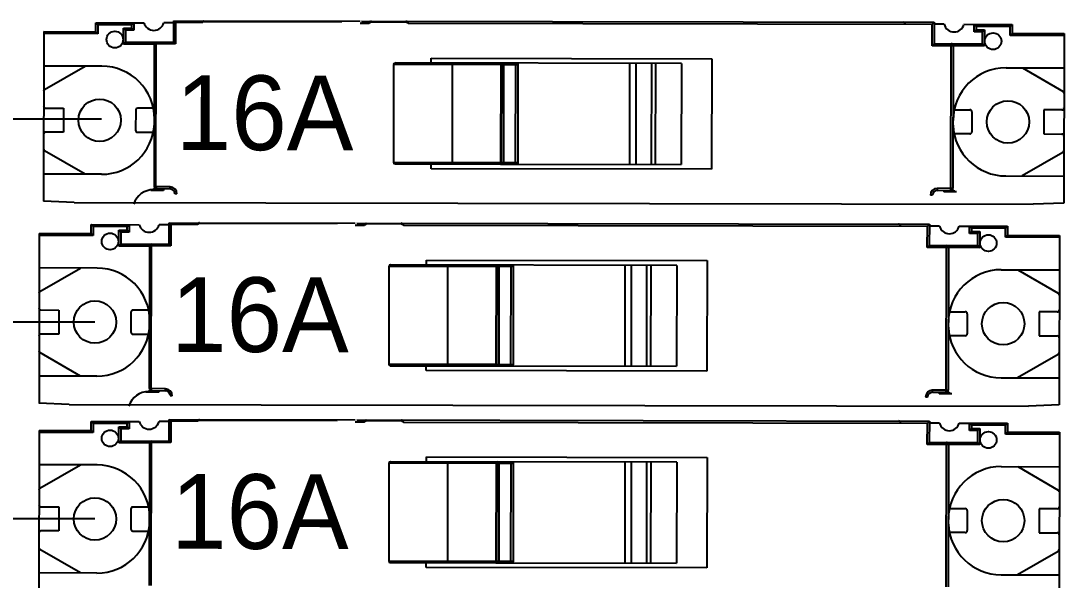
# Model space of a CAD drawing. Extents: x -4780 to 4154, y -1673 to 3208.
# Drawn here: x 3093.6 to 3275.6, y 2450.5 to 2548.1 of the extents above; entities that cross this region are included whole.
import ezdxf

# ---------------------------------------------------------------- set-up
doc = ezdxf.new("R2010")
doc.units = 0
doc.header["$MEASUREMENT"] = 0
doc.layers.add('Unifilar', color=255, linetype='Continuous')
doc.styles.add('PADRÃO', font='', dxfattribs={"height": 0.2})
doc.styles.get('PADRÃO').set_extended_font_data('AvantGarde Bk BT')

msp = doc.modelspace()

# ---------------------------------------------------------------- linework, layer by layer
at = {"color": 7, "linetype": 'Continuous'}
for p, q in [((3106.661, 2546.198), (3106.664, 2547.769)), ((3106.664, 2547.769), (3115.068, 2547.754)), ((3107.012, 2547.419), (3106.664, 2547.769)), ((3107.012, 2547.419), (3107.009, 2545.848)), ((3112.949, 2547.408), (3107.012, 2547.419)), ((3111.476, 2544.024), (3111.481, 2546.817)), ((3111.481, 2546.817), (3112.947, 2546.815)), ((3111.481, 2546.817), (3111.829, 2546.468)), ((3111.829, 2546.468), (3111.826, 2544.372)), ((3113.296, 2546.465), (3111.829, 2546.468)), ((3112.947, 2546.815), (3112.949, 2547.408)), ((3112.947, 2546.815), (3113.296, 2546.465)), ((3112.949, 2547.408), (3113.298, 2547.757)), ((3113.298, 2547.757), (3113.296, 2546.465)), ((3120.282, 2547.744), (3118.512, 2547.747)), ((3120.276, 2544.357), (3120.283, 2548.093)), ((3120.283, 2548.093), (3152.758, 2548.033)), ((3120.283, 2548.093), (3120.562, 2547.813)), ((3120.562, 2547.813), (3120.555, 2544.077)), ((3125.311, 2547.805), (3120.562, 2547.813)), ((3149.586, 2547.899), (3125.59, 2547.944)), ((3152.757, 2547.684), (3154.363, 2547.681)), ((3153.037, 2548.033), (3252.906, 2547.848)), ((3154.574, 2548.03), (3154.363, 2547.681)), ((3154.713, 2547.89), (3154.363, 2547.681)), ((3160.789, 2547.879), (3154.713, 2547.89)), ((3161.138, 2547.668), (3160.929, 2548.018)), ((3161.138, 2547.668), (3252.556, 2547.499)), ((3252.549, 2543.763), (3252.556, 2547.499)), ((3252.556, 2547.499), (3252.906, 2547.848)), ((3252.906, 2547.848), (3252.899, 2544.112)), ((3254.675, 2547.495), (3252.905, 2547.499)), ((3258.119, 2547.489), (3266.524, 2547.473)), ((3259.887, 2546.194), (3259.889, 2547.486)), ((3260.237, 2546.542), (3259.887, 2546.194)), ((3259.889, 2547.486), (3260.238, 2547.136)), ((3260.238, 2547.136), (3260.237, 2546.542)), ((3260.237, 2546.542), (3261.703, 2546.54)), ((3266.174, 2547.125), (3260.238, 2547.136)), ((3261.703, 2546.54), (3261.353, 2546.191)), ((3261.703, 2546.54), (3261.698, 2543.746)), ((3266.171, 2545.554), (3266.174, 2547.125)), ((3266.174, 2547.125), (3266.524, 2547.473)), ((3266.524, 2547.473), (3266.521, 2545.902)), ((3107.009, 2545.848), (3097.581, 2545.865)), ((3097.582, 2546.215), (3106.661, 2546.198)), ((3107.009, 2545.848), (3106.661, 2546.198)), ((3261.353, 2546.191), (3259.887, 2546.194)), ((3261.35, 2544.096), (3261.353, 2546.191)), ((3266.171, 2545.554), (3266.521, 2545.902)), ((3275.599, 2545.536), (3266.171, 2545.554)), ((3266.521, 2545.902), (3275.6, 2545.885)), ((3275.6, 2545.885), (3275.545, 2516.309)), ((3111.476, 2544.024), (3111.826, 2544.372)), ((3116.923, 2544.014), (3111.476, 2544.024)), ((3111.826, 2544.372), (3120.276, 2544.357)), ((3116.877, 2519.166), (3116.923, 2544.084)), ((3120.555, 2544.077), (3116.923, 2544.084)), ((3117.157, 2519.167), (3117.203, 2544.362)), ((3120.555, 2544.077), (3120.276, 2544.357)), ((3252.549, 2543.763), (3252.899, 2544.112)), ((3261.698, 2543.746), (3252.549, 2543.763)), ((3252.899, 2544.112), (3261.35, 2544.096)), ((3255.856, 2518.909), (3255.902, 2544.106)), ((3256.251, 2543.756), (3256.205, 2518.908)), ((3261.698, 2543.746), (3261.35, 2544.096)), ((3165.176, 2540.74), (3165.177, 2541.578)), ((3165.177, 2541.578), (3214.129, 2541.488)), ((3214.129, 2541.488), (3214.093, 2522.213)), ((3107.697, 2540.19), (3097.571, 2540.208)), ((3097.738, 2536.119), (3104.829, 2540.195)), ((3158.613, 2540.473), (3158.582, 2523.433)), ((3177.383, 2540.439), (3158.613, 2540.473)), ((3208.84, 2540.66), (3158.893, 2540.752)), ((3168.884, 2523.414), (3168.916, 2540.454)), ((3177.292, 2540.655), (3177.292, 2540.714)), ((3177.352, 2523.398), (3177.383, 2540.439)), ((3177.447, 2523.398), (3177.478, 2540.438)), ((3180.372, 2540.433), (3177.478, 2540.438)), ((3177.828, 2523.397), (3177.859, 2540.438)), ((3179.879, 2540.434), (3179.847, 2523.393)), ((3180.341, 2523.392), (3180.372, 2540.433)), ((3199.786, 2540.676), (3199.753, 2523.077)), ((3200.92, 2523.075), (3200.953, 2540.674)), ((3203.586, 2540.669), (3203.553, 2523.07)), ((3204.321, 2523.069), (3204.353, 2540.668)), ((3208.84, 2540.66), (3208.807, 2523.06)), ((3265.462, 2539.898), (3275.589, 2539.879)), ((3268.331, 2539.893), (3275.407, 2535.79)), ((3097.906, 2532.875), (3101.049, 2532.869)), ((3101.049, 2532.869), (3101.041, 2528.679)), ((3113.619, 2532.497), (3113.613, 2529.005)), ((3116.689, 2532.84), (3113.969, 2532.845)), ((3256.444, 2532.582), (3259.163, 2532.577)), ((3259.512, 2532.227), (3259.505, 2528.735)), ((3272.083, 2532.553), (3272.076, 2528.362)), ((3275.226, 2532.547), (3272.083, 2532.553)), ((3101.041, 2528.679), (3097.899, 2528.684)), ((3113.961, 2528.655), (3116.664, 2528.65)), ((3259.156, 2528.386), (3256.453, 2528.391)), ((3272.076, 2528.362), (3275.218, 2528.357)), ((3104.794, 2521.339), (3097.718, 2525.441)), ((3275.387, 2525.113), (3268.296, 2521.036)), ((3158.582, 2523.433), (3177.352, 2523.398)), ((3158.861, 2523.153), (3177.26, 2523.119)), ((3165.142, 2522.303), (3165.143, 2523.141)), ((3177.26, 2523.123), (3177.26, 2523.182)), ((3177.345, 2523.119), (3208.807, 2523.06)), ((3177.447, 2523.398), (3180.341, 2523.392)), ((3107.662, 2521.333), (3097.536, 2521.352)), ((3214.093, 2522.213), (3165.142, 2522.303)), ((3265.427, 2521.042), (3275.554, 2521.023)), ((3119.656, 2519.118), (3117.157, 2519.167)), ((3119.65, 2518.769), (3119.656, 2519.118)), ((3118.482, 2518.52), (3116.236, 2518.524)), ((3116.737, 2518.825), (3116.737, 2518.653)), ((3116.737, 2518.825), (3119.65, 2518.769)), ((3118.483, 2518.792), (3118.482, 2518.52)), ((3120.821, 2517.929), (3120.472, 2517.93)), ((3252.606, 2517.685), (3252.257, 2517.686)), ((3255.856, 2518.909), (3253.425, 2518.871)), ((3253.425, 2518.871), (3253.431, 2518.522)), ((3253.431, 2518.522), (3256.344, 2518.567)), ((3254.598, 2518.54), (3254.597, 2518.268)), ((3256.844, 2518.264), (3254.597, 2518.268)), ((3255.856, 2518.909), (3256.205, 2518.908)), ((3255.861, 2518.56), (3255.856, 2518.909)), ((3256.344, 2518.567), (3256.344, 2518.395)), ((3102.864, 2516.408), (3097.527, 2516.638)), ((3275.545, 2516.309), (3270.207, 2516.099)), ((3105.837, 2510.983), (3105.84, 2512.555)), ((3105.84, 2512.555), (3114.245, 2512.539)), ((3106.189, 2512.205), (3105.84, 2512.555)), ((3106.189, 2512.205), (3106.186, 2510.633)), ((3112.125, 2512.194), (3106.189, 2512.205)), ((3112.124, 2511.6), (3112.125, 2512.194)), ((3112.125, 2512.194), (3112.475, 2512.542)), ((3112.475, 2512.542), (3112.472, 2511.25)), ((3119.459, 2512.529), (3117.689, 2512.533)), ((3119.452, 2509.142), (3119.459, 2512.879)), ((3119.459, 2512.879), (3151.934, 2512.818)), ((3119.459, 2512.879), (3119.738, 2512.599)), ((3119.738, 2512.599), (3119.731, 2508.862)), ((3124.487, 2512.59), (3119.738, 2512.599)), ((3148.763, 2512.685), (3124.767, 2512.729)), ((3151.934, 2512.469), (3153.54, 2512.466)), ((3152.214, 2512.818), (3252.083, 2512.633)), ((3153.75, 2512.815), (3153.54, 2512.466)), ((3153.889, 2512.675), (3153.54, 2512.466)), ((3159.965, 2512.664), (3153.889, 2512.675)), ((3160.314, 2512.454), (3160.105, 2512.803)), ((3160.314, 2512.454), (3251.733, 2512.285)), ((3251.726, 2508.548), (3251.733, 2512.285)), ((3251.733, 2512.285), (3252.083, 2512.633)), ((3252.083, 2512.633), (3252.076, 2508.897)), ((3253.852, 2512.281), (3252.082, 2512.284)), ((3257.296, 2512.274), (3265.7, 2512.259)), ((3259.063, 2510.979), (3259.066, 2512.271)), ((3259.066, 2512.271), (3259.414, 2511.921)), ((3259.414, 2511.921), (3259.413, 2511.328)), ((3265.351, 2511.91), (3259.414, 2511.921)), ((3265.348, 2510.339), (3265.351, 2511.91)), ((3265.351, 2511.91), (3265.7, 2512.259)), ((3265.7, 2512.259), (3265.697, 2510.688)), ((3096.758, 2511), (3105.837, 2510.983)), ((3106.186, 2510.633), (3096.758, 2510.651)), ((3106.186, 2510.633), (3105.837, 2510.983)), ((3110.652, 2508.809), (3110.657, 2511.603)), ((3110.657, 2511.603), (3112.124, 2511.6)), ((3110.657, 2511.603), (3111.006, 2511.253)), ((3111.006, 2511.253), (3111.002, 2509.158)), ((3112.472, 2511.25), (3111.006, 2511.253)), ((3112.124, 2511.6), (3112.472, 2511.25)), ((3259.413, 2511.328), (3259.063, 2510.979)), ((3260.53, 2510.976), (3259.063, 2510.979)), ((3259.413, 2511.328), (3260.88, 2511.325)), ((3260.526, 2508.881), (3260.53, 2510.976)), ((3260.88, 2511.325), (3260.53, 2510.976)), ((3260.88, 2511.325), (3260.875, 2508.531)), ((3265.348, 2510.339), (3265.697, 2510.688)), ((3274.776, 2510.322), (3265.348, 2510.339)), ((3265.697, 2510.688), (3274.776, 2510.671)), ((3274.776, 2510.671), (3274.722, 2481.094)), ((3110.652, 2508.809), (3111.002, 2509.158)), ((3116.1, 2508.799), (3110.652, 2508.809)), ((3111.002, 2509.158), (3119.452, 2509.142)), ((3116.054, 2483.951), (3116.1, 2508.869)), ((3119.731, 2508.862), (3116.1, 2508.869)), ((3116.333, 2483.952), (3116.38, 2509.148)), ((3119.731, 2508.862), (3119.452, 2509.142)), ((3251.726, 2508.548), (3252.076, 2508.897)), ((3260.875, 2508.531), (3251.726, 2508.548)), ((3252.076, 2508.897), (3260.526, 2508.881)), ((3255.032, 2483.694), (3255.079, 2508.891)), ((3255.427, 2508.542), (3255.381, 2483.694)), ((3260.875, 2508.531), (3260.526, 2508.881)), ((3164.352, 2505.526), (3164.354, 2506.364)), ((3164.354, 2506.364), (3213.305, 2506.273)), ((3106.874, 2504.975), (3096.747, 2504.994)), ((3096.914, 2500.904), (3104.005, 2504.98)), ((3157.79, 2505.259), (3157.758, 2488.218)), ((3176.56, 2505.224), (3157.79, 2505.259)), ((3208.016, 2505.445), (3158.07, 2505.537)), ((3168.061, 2488.199), (3168.092, 2505.24)), ((3176.469, 2505.44), (3176.469, 2505.499)), ((3176.528, 2488.183), (3176.56, 2505.224)), ((3176.623, 2488.183), (3176.655, 2505.224)), ((3179.549, 2505.218), (3176.655, 2505.224)), ((3177.004, 2488.182), (3177.036, 2505.223)), ((3179.055, 2505.219), (3179.024, 2488.179)), ((3179.517, 2488.178), (3179.549, 2505.218)), ((3198.962, 2505.462), (3198.929, 2487.863)), ((3200.097, 2487.86), (3200.129, 2505.46)), ((3202.762, 2505.455), (3202.73, 2487.855)), ((3203.497, 2487.854), (3203.53, 2505.453)), ((3208.016, 2505.445), (3207.984, 2487.846)), ((3213.305, 2506.273), (3213.27, 2486.998)), ((3264.639, 2504.683), (3274.765, 2504.665)), ((3267.508, 2504.678), (3274.583, 2500.575)), ((3097.083, 2497.66), (3100.226, 2497.654)), ((3100.226, 2497.654), (3100.218, 2493.464)), ((3112.796, 2497.282), (3112.789, 2493.79)), ((3115.865, 2497.625), (3113.146, 2497.63)), ((3255.62, 2497.367), (3258.34, 2497.362)), ((3271.26, 2497.338), (3271.252, 2493.148)), ((3274.403, 2497.332), (3271.26, 2497.338)), ((3258.688, 2497.012), (3258.682, 2493.52)), ((3100.218, 2493.464), (3097.075, 2493.47)), ((3113.138, 2493.44), (3115.841, 2493.435)), ((3258.332, 2493.172), (3255.629, 2493.177)), ((3271.252, 2493.148), (3274.395, 2493.142)), ((3103.97, 2486.124), (3096.895, 2490.227)), ((3157.758, 2488.218), (3176.528, 2488.183)), ((3176.623, 2488.183), (3179.517, 2488.178)), ((3274.563, 2489.898), (3267.473, 2485.822)), ((3158.037, 2487.938), (3176.436, 2487.904)), ((3164.318, 2487.088), (3164.32, 2487.927)), ((3213.27, 2486.998), (3164.318, 2487.088)), ((3176.436, 2487.909), (3176.436, 2487.968)), ((3176.521, 2487.904), (3207.984, 2487.846)), ((3106.839, 2486.119), (3096.712, 2486.137)), ((3264.604, 2485.827), (3274.73, 2485.808)), ((3117.659, 2483.305), (3115.412, 2483.309)), ((3115.913, 2483.611), (3115.913, 2483.438)), ((3115.913, 2483.611), (3118.826, 2483.555)), ((3118.833, 2483.904), (3116.333, 2483.952)), ((3117.659, 2483.577), (3117.659, 2483.305)), ((3118.826, 2483.555), (3118.833, 2483.904)), ((3119.997, 2482.714), (3119.648, 2482.715)), ((3255.032, 2483.694), (3252.602, 2483.656)), ((3252.602, 2483.656), (3252.607, 2483.307)), ((3252.607, 2483.307), (3255.52, 2483.353)), ((3253.774, 2483.325), (3253.774, 2483.053)), ((3256.02, 2483.049), (3253.774, 2483.053)), ((3255.032, 2483.694), (3255.381, 2483.694)), ((3255.038, 2483.345), (3255.032, 2483.694)), ((3255.52, 2483.353), (3255.52, 2483.18)), ((3102.041, 2481.194), (3096.704, 2481.424)), ((3251.782, 2482.471), (3251.433, 2482.471)), ((3274.722, 2481.094), (3269.384, 2480.884)), ((3105.837, 2476.641), (3105.84, 2478.212)), ((3105.84, 2478.212), (3114.245, 2478.197)), ((3106.189, 2477.863), (3105.84, 2478.212)), ((3106.189, 2477.863), (3106.186, 2476.291)), ((3112.125, 2477.852), (3106.189, 2477.863)), ((3110.652, 2474.467), (3110.657, 2477.261)), ((3110.657, 2477.261), (3112.124, 2477.258)), ((3110.657, 2477.261), (3111.006, 2476.911)), ((3112.124, 2477.258), (3112.125, 2477.852)), ((3112.124, 2477.258), (3112.472, 2476.908)), ((3112.125, 2477.852), (3112.475, 2478.2)), ((3112.475, 2478.2), (3112.472, 2476.908)), ((3119.459, 2478.187), (3117.689, 2478.19)), ((3119.452, 2474.8), (3119.459, 2478.536)), ((3119.459, 2478.536), (3151.934, 2478.476)), ((3119.459, 2478.536), (3119.738, 2478.257)), ((3119.738, 2478.257), (3119.731, 2474.52)), ((3124.487, 2478.248), (3119.738, 2478.257)), ((3148.763, 2478.343), (3124.767, 2478.387)), ((3151.934, 2478.127), (3153.54, 2478.124)), ((3152.214, 2478.476), (3252.083, 2478.291)), ((3153.75, 2478.473), (3153.54, 2478.124)), ((3153.889, 2478.333), (3153.54, 2478.124)), ((3159.965, 2478.322), (3153.889, 2478.333)), ((3160.314, 2478.112), (3160.105, 2478.461)), ((3160.314, 2478.112), (3251.733, 2477.943)), ((3251.726, 2474.206), (3251.733, 2477.943)), ((3251.733, 2477.943), (3252.083, 2478.291)), ((3252.083, 2478.291), (3252.076, 2474.555)), ((3253.852, 2477.939), (3252.082, 2477.942)), ((3257.296, 2477.932), (3265.7, 2477.917)), ((3259.063, 2476.637), (3259.066, 2477.929)), ((3259.066, 2477.929), (3259.414, 2477.579)), ((3259.414, 2477.579), (3259.413, 2476.986)), ((3265.351, 2477.568), (3259.414, 2477.579)), ((3265.348, 2475.997), (3265.351, 2477.568)), ((3265.351, 2477.568), (3265.7, 2477.917)), ((3265.7, 2477.917), (3265.697, 2476.345)), ((3096.758, 2476.658), (3105.837, 2476.641)), ((3106.186, 2476.291), (3096.758, 2476.309)), ((3106.186, 2476.291), (3105.837, 2476.641)), ((3111.006, 2476.911), (3111.002, 2474.816)), ((3112.472, 2476.908), (3111.006, 2476.911)), ((3259.413, 2476.986), (3259.063, 2476.637)), ((3260.53, 2476.634), (3259.063, 2476.637)), ((3259.413, 2476.986), (3260.88, 2476.983)), ((3260.526, 2474.539), (3260.53, 2476.634)), ((3260.88, 2476.983), (3260.53, 2476.634)), ((3260.88, 2476.983), (3260.875, 2474.189)), ((3265.348, 2475.997), (3265.697, 2476.345)), ((3274.776, 2475.979), (3265.348, 2475.997)), ((3265.697, 2476.345), (3274.776, 2476.329)), ((3274.776, 2476.329), (3274.722, 2446.752)), ((3110.652, 2474.467), (3111.002, 2474.816)), ((3116.1, 2474.457), (3110.652, 2474.467)), ((3111.002, 2474.816), (3119.452, 2474.8)), ((3116.054, 2449.609), (3116.1, 2474.527)), ((3119.731, 2474.52), (3116.1, 2474.527)), ((3116.333, 2449.61), (3116.38, 2474.806)), ((3119.731, 2474.52), (3119.452, 2474.8)), ((3251.726, 2474.206), (3252.076, 2474.555)), ((3260.875, 2474.189), (3251.726, 2474.206)), ((3252.076, 2474.555), (3260.526, 2474.539)), ((3255.032, 2449.352), (3255.079, 2474.549)), ((3255.427, 2474.199), (3255.381, 2449.351)), ((3260.875, 2474.189), (3260.526, 2474.539)), ((3164.352, 2471.184), (3164.354, 2472.022)), ((3164.354, 2472.022), (3213.305, 2471.931)), ((3213.305, 2471.931), (3213.27, 2452.656)), ((3106.874, 2470.633), (3096.747, 2470.652)), ((3096.914, 2466.562), (3104.005, 2470.638)), ((3157.79, 2470.916), (3157.758, 2453.876)), ((3176.56, 2470.882), (3157.79, 2470.916)), ((3208.016, 2471.103), (3158.07, 2471.195)), ((3168.061, 2453.857), (3168.092, 2470.897)), ((3176.469, 2471.098), (3176.469, 2471.157)), ((3176.528, 2453.841), (3176.56, 2470.882)), ((3176.623, 2453.841), (3176.655, 2470.882)), ((3179.549, 2470.876), (3176.655, 2470.882)), ((3177.004, 2453.84), (3177.036, 2470.881)), ((3179.055, 2470.877), (3179.024, 2453.837)), ((3179.517, 2453.836), (3179.549, 2470.876)), ((3198.962, 2471.12), (3198.929, 2453.52)), ((3200.097, 2453.518), (3200.129, 2471.118)), ((3202.762, 2471.113), (3202.73, 2453.513)), ((3203.497, 2453.512), (3203.53, 2471.111)), ((3208.016, 2471.103), (3207.984, 2453.504)), ((3264.639, 2470.341), (3274.765, 2470.322)), ((3267.508, 2470.336), (3274.583, 2466.233)), ((3097.083, 2463.318), (3100.226, 2463.312)), ((3100.226, 2463.312), (3100.218, 2459.122)), ((3112.796, 2462.94), (3112.789, 2459.448)), ((3115.865, 2463.283), (3113.146, 2463.288)), ((3255.62, 2463.025), (3258.34, 2463.02)), ((3258.688, 2462.67), (3258.682, 2459.178)), ((3271.26, 2462.996), (3271.252, 2458.806)), ((3274.403, 2462.99), (3271.26, 2462.996)), ((3100.218, 2459.122), (3097.075, 2459.128)), ((3113.138, 2459.098), (3115.841, 2459.093)), ((3258.332, 2458.83), (3255.629, 2458.835)), ((3271.252, 2458.806), (3274.395, 2458.8)), ((3103.97, 2451.782), (3096.895, 2455.885)), ((3274.563, 2455.556), (3267.473, 2451.48)), ((3157.758, 2453.876), (3176.528, 2453.841)), ((3158.037, 2453.596), (3176.436, 2453.562)), ((3164.318, 2452.746), (3164.32, 2453.584)), ((3176.436, 2453.566), (3176.436, 2453.625)), ((3176.521, 2453.562), (3207.984, 2453.504)), ((3176.623, 2453.841), (3179.517, 2453.836)), ((3106.839, 2451.777), (3096.712, 2451.795)), ((3213.27, 2452.656), (3164.318, 2452.746)), ((3264.604, 2451.485), (3274.73, 2451.466))]:
    msp.add_line(p, q, dxfattribs=at)
for p, q in [((3097.582, 2546.215), (3097.527, 2516.638)), ((3107.68, 2530.971), (2927.124, 2530.762)), ((3102.864, 2516.408), (3270.207, 2516.099)), ((3096.758, 2511), (3096.758, 2481.421)), ((3106.507, 2495.548), (2972.124, 2495.548)), ((3102.041, 2481.194), (3269.384, 2480.884)), ((3096.758, 2476.658), (3096.704, 2447.082)), ((3106.507, 2461.205), (3017.124, 2461.205))]:
    msp.add_line(p, q)
for centre, radius in [((3109.976, 2544.83), 1.449), ((3263.201, 2544.546), 1.449), ((3107.331, 2530.762), 3.701), ((3265.794, 2530.469), 3.701), ((3109.152, 2509.615), 1.449), ((3262.378, 2509.332), 1.449), ((3106.507, 2495.548), 3.701), ((3264.971, 2495.255), 3.701), ((3109.152, 2475.273), 1.449), ((3262.378, 2474.99), 1.449), ((3106.507, 2461.205), 3.701), ((3264.971, 2460.912), 3.701)]:
    msp.add_circle(centre, radius, dxfattribs=at)
for centre, radius, start, end in [((3116.791, 2548.204), 1.781, 194.66181, 345.12626), ((3125.59, 2547.804), 0.279, 89.89404, 179.89545), ((3154.573, 2547.89), 0.14, 359.89404, 89.89404), ((3160.929, 2547.878), 0.14, 89.89404, 179.89404), ((3247.528, 2547.509), 0.349, 359.89404, 89.89404), ((3256.398, 2547.946), 1.781, 194.66181, 345.12626), ((3117.203, 2544.083), 0.279, 89.89404, 179.89404), ((3255.902, 2543.757), 0.349, 359.89404, 89.89404), ((3107.68, 2530.971), 9.219, 359.89404, 89.89404), ((3158.892, 2540.473), 0.279, 89.89404, 179.89404), ((3177.121, 2540.469), 0.253, 46.94378, 54.69998), ((3265.445, 2530.679), 9.219, 89.89404, 179.89404), ((3097.912, 2535.816), 0.349, 119.89404, 179.89404), ((3275.232, 2535.488), 0.349, 359.89404, 59.89404), ((3097.907, 2533.224), 0.349, 179.89404, 269.89404), ((3113.969, 2532.496), 0.349, 89.89404, 179.89404), ((3259.163, 2532.227), 0.349, 359.89404, 89.89404), ((3275.227, 2532.896), 0.349, 269.89404, 359.89404), ((3107.68, 2530.561), 9.228, 269.89404, 357.34798), ((3097.898, 2528.335), 0.349, 89.89404, 179.89404), ((3113.962, 2529.004), 0.349, 179.89404, 269.89404), ((3265.445, 2530.269), 9.228, 182.4401, 269.89404), ((3259.156, 2528.735), 0.349, 269.89404, 359.89404), ((3275.218, 2528.007), 0.349, 359.89404, 89.89404), ((3097.893, 2525.743), 0.349, 179.89404, 239.89404), ((3275.213, 2525.415), 0.349, 299.89404, 359.89404), ((3158.861, 2523.432), 0.279, 179.89404, 269.89404), ((3117.226, 2519.165), 0.349, 179.89404, 268.89404), ((3119.633, 2517.931), 1.187, 359.89404, 88.89404), ((3116.73, 2515.031), 3.622, 89.89404, 162.54665), ((3119.633, 2517.931), 0.838, 359.89404, 88.89404), ((3253.444, 2517.684), 1.187, 90.89404, 179.89404), ((3253.444, 2517.684), 0.838, 90.89404, 179.89404), ((3255.856, 2518.909), 0.349, 270.89404, 359.89404), ((3115.968, 2512.99), 1.781, 194.66181, 345.12626), ((3124.767, 2512.589), 0.279, 89.89404, 179.89545), ((3153.75, 2512.675), 0.14, 359.89404, 89.89404), ((3160.105, 2512.664), 0.14, 89.89404, 179.89404), ((3246.704, 2512.294), 0.349, 359.89404, 89.89404), ((3255.575, 2512.732), 1.781, 194.66181, 345.12626), ((3116.379, 2508.869), 0.279, 89.89404, 179.89404), ((3255.078, 2508.542), 0.349, 359.89404, 89.89404), ((3106.857, 2495.756), 9.219, 359.89404, 89.89404), ((3158.069, 2505.258), 0.279, 89.89404, 179.89404), ((3176.298, 2505.254), 0.253, 46.94378, 54.69998), ((3264.622, 2495.465), 9.219, 89.89404, 179.89404), ((3097.088, 2500.601), 0.349, 119.89404, 179.89404), ((3274.408, 2500.273), 0.349, 359.89404, 59.89404), ((3097.084, 2498.009), 0.349, 179.89404, 269.89404), ((3113.145, 2497.281), 0.349, 89.89404, 179.89404), ((3258.339, 2497.013), 0.349, 359.89404, 89.89404), ((3274.403, 2497.681), 0.349, 269.89404, 359.89404), ((3106.856, 2495.347), 9.228, 269.89404, 357.34798), ((3113.139, 2493.789), 0.349, 179.89404, 269.89404), ((3264.621, 2495.055), 9.228, 182.4401, 269.89404), ((3097.074, 2493.121), 0.349, 89.89404, 179.89404), ((3258.333, 2493.521), 0.349, 269.89404, 359.89404), ((3274.394, 2492.793), 0.349, 359.89404, 89.89404), ((3097.07, 2490.529), 0.349, 179.89404, 239.89404), ((3274.389, 2490.201), 0.349, 299.89404, 359.89404), ((3158.037, 2488.217), 0.279, 179.89404, 269.89404), ((3115.906, 2479.816), 3.622, 89.89404, 162.54665), ((3116.403, 2483.951), 0.349, 179.89404, 268.89404), ((3118.81, 2482.717), 0.838, 359.89404, 88.89404), ((3118.81, 2482.717), 1.187, 359.89404, 88.89404), ((3252.62, 2482.469), 1.187, 90.89404, 179.89404), ((3252.62, 2482.469), 0.838, 90.89404, 179.89404), ((3255.032, 2483.694), 0.349, 270.89404, 359.89404), ((3115.968, 2478.648), 1.781, 194.66181, 345.12626), ((3124.767, 2478.247), 0.279, 89.89404, 179.89545), ((3153.75, 2478.333), 0.14, 359.89404, 89.89404), ((3160.105, 2478.322), 0.14, 89.89404, 179.89404), ((3246.704, 2477.952), 0.349, 359.89404, 89.89404), ((3255.575, 2478.389), 1.781, 194.66181, 345.12626), ((3116.379, 2474.526), 0.279, 89.89404, 179.89404), ((3255.078, 2474.2), 0.349, 359.89404, 89.89404), ((3106.857, 2461.414), 9.219, 359.89404, 89.89404), ((3158.069, 2470.916), 0.279, 89.89404, 179.89404), ((3176.298, 2470.912), 0.253, 46.94378, 54.69998), ((3264.622, 2461.123), 9.219, 89.89404, 179.89404), ((3097.088, 2466.259), 0.349, 119.89404, 179.89404), ((3274.408, 2465.931), 0.349, 359.89404, 59.89404), ((3097.084, 2463.667), 0.349, 179.89404, 269.89404), ((3113.145, 2462.939), 0.349, 89.89404, 179.89404), ((3258.339, 2462.671), 0.349, 359.89404, 89.89404), ((3274.403, 2463.339), 0.349, 269.89404, 359.89404), ((3097.074, 2458.779), 0.349, 89.89404, 179.89404), ((3106.856, 2461.004), 9.228, 269.89404, 357.34798), ((3113.139, 2459.447), 0.349, 179.89404, 269.89404), ((3264.621, 2460.713), 9.228, 182.4401, 269.89404), ((3258.333, 2459.179), 0.349, 269.89404, 359.89404), ((3274.394, 2458.451), 0.349, 359.89404, 89.89404), ((3097.07, 2456.187), 0.349, 179.89404, 239.89404), ((3274.389, 2455.859), 0.349, 299.89404, 359.89404), ((3158.037, 2453.875), 0.279, 179.89404, 269.89404)]:
    msp.add_arc(centre, radius, start, end, dxfattribs=at)
for points, knots in [([(3125.46, 2547.928), (3125.438, 2547.922), (3125.377, 2547.902), (3125.311, 2547.848), (3125.311, 2547.804)], [0, 0, 0, 0, 0.3387477, 1, 1, 1, 1]), ([(3125.59, 2547.944), (3125.579, 2547.944), (3125.535, 2547.942), (3125.491, 2547.936), (3125.46, 2547.928)], [0, 0, 0, 0, 0.259248, 1, 1, 1, 1]), ([(3160.809, 2547.867), (3160.804, 2547.87), (3160.797, 2547.873), (3160.792, 2547.878), (3160.789, 2547.878), (3160.789, 2547.879)], [0, 0, 0, 0, 0.7420272, 0.9336705, 1, 1, 1, 1]), ([(3161.138, 2547.668), (3161.073, 2547.709), (3160.963, 2547.773), (3160.853, 2547.84), (3160.809, 2547.867)], [0, 0, 0, 0, 0.5929043, 1, 1, 1, 1]), ([(3168.792, 2540.696), (3168.83, 2540.672), (3168.894, 2540.597), (3168.916, 2540.502), (3168.916, 2540.454)], [0, 0, 0, 0, 0.4881798, 1, 1, 1, 1]), ([(3177.383, 2540.439), (3177.383, 2540.459), (3177.376, 2540.537), (3177.337, 2540.614), (3177.294, 2540.654)], [0, 0, 0, 0, 0.2576768, 1, 1, 1, 1]), ([(3177.859, 2540.438), (3177.86, 2540.509), (3177.803, 2540.656), (3177.656, 2540.717), (3177.586, 2540.717)], [0, 0, 0, 0, 0.5037753, 1, 1, 1, 1]), ([(3179.582, 2540.714), (3179.657, 2540.714), (3179.81, 2540.658), (3179.879, 2540.506), (3179.879, 2540.434)], [0, 0, 0, 0, 0.5089497, 1, 1, 1, 1]), ([(3168.884, 2523.414), (3168.884, 2523.343), (3168.846, 2523.234), (3168.734, 2523.15), (3168.667, 2523.135), (3168.635, 2523.135)], [0, 0, 0, 0, 0.5147035, 0.7616423, 1, 1, 1, 1]), ([(3177.165, 2523.128), (3177.2, 2523.138), (3177.269, 2523.178), (3177.313, 2523.243), (3177.328, 2523.279)], [0, 0, 0, 0, 0.487836, 1, 1, 1, 1]), ([(3177.447, 2523.398), (3177.447, 2523.357), (3177.431, 2523.276), (3177.384, 2523.209), (3177.356, 2523.182)], [0, 0, 0, 0, 0.5088324, 1, 1, 1, 1]), ([(3177.828, 2523.397), (3177.828, 2523.326), (3177.771, 2523.179), (3177.624, 2523.118), (3177.554, 2523.118)], [0, 0, 0, 0, 0.5037753, 1, 1, 1, 1]), ([(3179.847, 2523.393), (3179.847, 2523.321), (3179.778, 2523.17), (3179.624, 2523.114), (3179.549, 2523.115)], [0, 0, 0, 0, 0.4910037, 1, 1, 1, 1]), ([(3117.157, 2519.167), (3117.121, 2519.167), (3117.069, 2519.167), (3117.003, 2519.167), (3116.961, 2519.166), (3116.927, 2519.166), (3116.904, 2519.166), (3116.89, 2519.166), (3116.883, 2519.165), (3116.88, 2519.166), (3116.877, 2519.165), (3116.877, 2519.166)], [0, 0, 0, 0, 0.3821835, 0.5556768, 0.7071962, 0.8315087, 0.9237067, 0.9566914, 0.980577, 0.9951006, 1, 1, 1, 1]), ([(3117.157, 2519.167), (3117.155, 2519.122), (3117.157, 2519.039), (3117.17, 2518.928), (3117.183, 2518.859), (3117.207, 2518.816), (3117.22, 2518.816)], [0, 0, 0, 0, 0.369327, 0.6830643, 0.8977864, 1, 1, 1, 1]), ([(3124.636, 2512.713), (3124.614, 2512.707), (3124.554, 2512.688), (3124.487, 2512.634), (3124.487, 2512.59)], [0, 0, 0, 0, 0.3387477, 1, 1, 1, 1]), ([(3124.767, 2512.729), (3124.755, 2512.729), (3124.711, 2512.728), (3124.668, 2512.721), (3124.636, 2512.713)], [0, 0, 0, 0, 0.259248, 1, 1, 1, 1]), ([(3159.985, 2512.652), (3159.98, 2512.655), (3159.973, 2512.658), (3159.968, 2512.663), (3159.965, 2512.663), (3159.965, 2512.664)], [0, 0, 0, 0, 0.7420272, 0.9336705, 1, 1, 1, 1]), ([(3160.314, 2512.454), (3160.25, 2512.494), (3160.139, 2512.558), (3160.03, 2512.625), (3159.985, 2512.652)], [0, 0, 0, 0, 0.5929043, 1, 1, 1, 1]), ([(3167.968, 2505.482), (3168.007, 2505.457), (3168.071, 2505.382), (3168.092, 2505.287), (3168.092, 2505.24)], [0, 0, 0, 0, 0.4881798, 1, 1, 1, 1]), ([(3176.56, 2505.224), (3176.56, 2505.244), (3176.553, 2505.323), (3176.513, 2505.399), (3176.47, 2505.439)], [0, 0, 0, 0, 0.2576768, 1, 1, 1, 1]), ([(3177.036, 2505.223), (3177.036, 2505.294), (3176.979, 2505.441), (3176.833, 2505.503), (3176.763, 2505.503)], [0, 0, 0, 0, 0.5037753, 1, 1, 1, 1]), ([(3178.758, 2505.499), (3178.833, 2505.499), (3178.987, 2505.443), (3179.055, 2505.291), (3179.055, 2505.219)], [0, 0, 0, 0, 0.5089497, 1, 1, 1, 1]), ([(3168.061, 2488.199), (3168.061, 2488.129), (3168.022, 2488.019), (3167.911, 2487.935), (3167.844, 2487.92), (3167.811, 2487.92)], [0, 0, 0, 0, 0.5147035, 0.7616423, 1, 1, 1, 1]), ([(3176.623, 2488.183), (3176.623, 2488.143), (3176.608, 2488.062), (3176.56, 2487.995), (3176.532, 2487.968)], [0, 0, 0, 0, 0.5088324, 1, 1, 1, 1]), ([(3177.004, 2488.182), (3177.004, 2488.111), (3176.947, 2487.964), (3176.8, 2487.903), (3176.73, 2487.904)], [0, 0, 0, 0, 0.5037753, 1, 1, 1, 1]), ([(3179.024, 2488.179), (3179.024, 2488.106), (3178.954, 2487.955), (3178.801, 2487.9), (3178.726, 2487.9)], [0, 0, 0, 0, 0.4910037, 1, 1, 1, 1]), ([(3176.341, 2487.913), (3176.377, 2487.923), (3176.445, 2487.963), (3176.489, 2488.028), (3176.504, 2488.064)], [0, 0, 0, 0, 0.487836, 1, 1, 1, 1]), ([(3116.333, 2483.952), (3116.297, 2483.952), (3116.246, 2483.952), (3116.18, 2483.952), (3116.138, 2483.952), (3116.104, 2483.952), (3116.08, 2483.951), (3116.067, 2483.951), (3116.06, 2483.951), (3116.057, 2483.952), (3116.054, 2483.951), (3116.054, 2483.951)], [0, 0, 0, 0, 0.3821835, 0.5556768, 0.7071962, 0.8315087, 0.9237067, 0.9566914, 0.980577, 0.9951006, 1, 1, 1, 1]), ([(3116.333, 2483.952), (3116.332, 2483.907), (3116.333, 2483.825), (3116.346, 2483.713), (3116.36, 2483.644), (3116.384, 2483.602), (3116.396, 2483.601)], [0, 0, 0, 0, 0.369327, 0.6830643, 0.8977864, 1, 1, 1, 1]), ([(3124.636, 2478.371), (3124.614, 2478.365), (3124.554, 2478.346), (3124.487, 2478.292), (3124.487, 2478.248)], [0, 0, 0, 0, 0.3387477, 1, 1, 1, 1]), ([(3124.767, 2478.387), (3124.755, 2478.387), (3124.711, 2478.386), (3124.668, 2478.379), (3124.636, 2478.371)], [0, 0, 0, 0, 0.259248, 1, 1, 1, 1]), ([(3159.985, 2478.31), (3159.98, 2478.313), (3159.973, 2478.316), (3159.968, 2478.321), (3159.965, 2478.321), (3159.965, 2478.322)], [0, 0, 0, 0, 0.7420272, 0.9336705, 1, 1, 1, 1]), ([(3160.314, 2478.112), (3160.25, 2478.152), (3160.139, 2478.216), (3160.03, 2478.283), (3159.985, 2478.31)], [0, 0, 0, 0, 0.5929043, 1, 1, 1, 1]), ([(3167.968, 2471.14), (3168.007, 2471.115), (3168.071, 2471.04), (3168.092, 2470.945), (3168.092, 2470.897)], [0, 0, 0, 0, 0.4881798, 1, 1, 1, 1]), ([(3176.56, 2470.882), (3176.56, 2470.902), (3176.553, 2470.981), (3176.513, 2471.057), (3176.47, 2471.097)], [0, 0, 0, 0, 0.2576768, 1, 1, 1, 1]), ([(3177.036, 2470.881), (3177.036, 2470.952), (3176.979, 2471.099), (3176.833, 2471.161), (3176.763, 2471.161)], [0, 0, 0, 0, 0.5037753, 1, 1, 1, 1]), ([(3178.758, 2471.157), (3178.833, 2471.157), (3178.987, 2471.101), (3179.055, 2470.949), (3179.055, 2470.877)], [0, 0, 0, 0, 0.5089497, 1, 1, 1, 1]), ([(3168.061, 2453.857), (3168.061, 2453.787), (3168.022, 2453.677), (3167.911, 2453.593), (3167.844, 2453.578), (3167.811, 2453.578)], [0, 0, 0, 0, 0.5147035, 0.7616423, 1, 1, 1, 1]), ([(3176.341, 2453.571), (3176.377, 2453.581), (3176.445, 2453.621), (3176.489, 2453.686), (3176.504, 2453.722)], [0, 0, 0, 0, 0.487836, 1, 1, 1, 1]), ([(3176.623, 2453.841), (3176.623, 2453.8), (3176.608, 2453.72), (3176.56, 2453.653), (3176.532, 2453.625)], [0, 0, 0, 0, 0.5088324, 1, 1, 1, 1]), ([(3177.004, 2453.84), (3177.004, 2453.769), (3176.947, 2453.622), (3176.8, 2453.561), (3176.73, 2453.561)], [0, 0, 0, 0, 0.5037753, 1, 1, 1, 1]), ([(3179.024, 2453.837), (3179.024, 2453.764), (3178.954, 2453.613), (3178.801, 2453.558), (3178.726, 2453.558)], [0, 0, 0, 0, 0.4910037, 1, 1, 1, 1])]:
    msp.add_open_spline(points, degree=3, knots=knots, dxfattribs=at)
for points in [[(3168.667, 2540.734), (3168.711, 2540.734), (3168.755, 2540.72), (3168.792, 2540.696)], [(3177.267, 2540.675), (3177.246, 2540.69), (3177.222, 2540.702), (3177.197, 2540.709)], [(3177.292, 2540.714), (3177.328, 2540.703), (3177.361, 2540.68), (3177.388, 2540.654)], [(3177.388, 2540.654), (3177.416, 2540.626), (3177.44, 2540.593), (3177.455, 2540.557)], [(3177.455, 2540.557), (3177.471, 2540.52), (3177.478, 2540.479), (3177.478, 2540.438)], [(3180.372, 2540.433), (3180.372, 2540.528), (3180.353, 2540.625), (3180.317, 2540.712)], [(3177.356, 2523.182), (3177.329, 2523.156), (3177.296, 2523.133), (3177.26, 2523.123)], [(3177.328, 2523.279), (3177.344, 2523.316), (3177.352, 2523.357), (3177.352, 2523.398)], [(3180.284, 2523.113), (3180.321, 2523.201), (3180.341, 2523.297), (3180.341, 2523.392)], [(3167.844, 2505.519), (3167.887, 2505.519), (3167.932, 2505.505), (3167.968, 2505.482)], [(3176.444, 2505.461), (3176.423, 2505.476), (3176.399, 2505.487), (3176.374, 2505.495)], [(3176.469, 2505.499), (3176.505, 2505.488), (3176.538, 2505.466), (3176.565, 2505.439)], [(3176.565, 2505.439), (3176.593, 2505.412), (3176.616, 2505.379), (3176.631, 2505.343)], [(3176.631, 2505.343), (3176.647, 2505.305), (3176.655, 2505.264), (3176.655, 2505.224)], [(3179.549, 2505.218), (3179.549, 2505.313), (3179.53, 2505.41), (3179.493, 2505.498)], [(3176.504, 2488.064), (3176.52, 2488.102), (3176.528, 2488.143), (3176.528, 2488.183)], [(3179.46, 2487.899), (3179.497, 2487.986), (3179.517, 2488.083), (3179.517, 2488.178)], [(3176.532, 2487.968), (3176.505, 2487.941), (3176.472, 2487.919), (3176.436, 2487.909)], [(3167.844, 2471.177), (3167.887, 2471.177), (3167.932, 2471.163), (3167.968, 2471.14)], [(3176.444, 2471.118), (3176.423, 2471.133), (3176.399, 2471.145), (3176.374, 2471.153)], [(3176.469, 2471.157), (3176.505, 2471.146), (3176.538, 2471.123), (3176.565, 2471.097)], [(3176.565, 2471.097), (3176.593, 2471.07), (3176.616, 2471.036), (3176.631, 2471)], [(3176.631, 2471), (3176.647, 2470.963), (3176.655, 2470.922), (3176.655, 2470.882)], [(3179.549, 2470.876), (3179.549, 2470.971), (3179.53, 2471.068), (3179.493, 2471.156)], [(3176.532, 2453.625), (3176.505, 2453.599), (3176.472, 2453.577), (3176.436, 2453.566)], [(3176.504, 2453.722), (3176.52, 2453.759), (3176.528, 2453.801), (3176.528, 2453.841)], [(3179.46, 2453.556), (3179.497, 2453.644), (3179.517, 2453.741), (3179.517, 2453.836)]]:
    msp.add_open_spline(points, degree=3, dxfattribs=at)

# ---------------------------------------------------------------- texts
at = {"layer": 'Unifilar', "ltscale": 0.015, "char_height": 13.0373, "attachment_point": 1, "rotation": 359.89404, "style": 'PADRÃO'}
for insert in [(3120.607, 2538.607), (3119.784, 2503.392), (3119.784, 2469.05)]:
    msp.add_mtext_dynamic_manual_height_columns('16A', width=225.50453, gutter_width=65.186, heights=[54.179], dxfattribs=dict(at, insert=insert))

doc.saveas('drawing.dxf')
